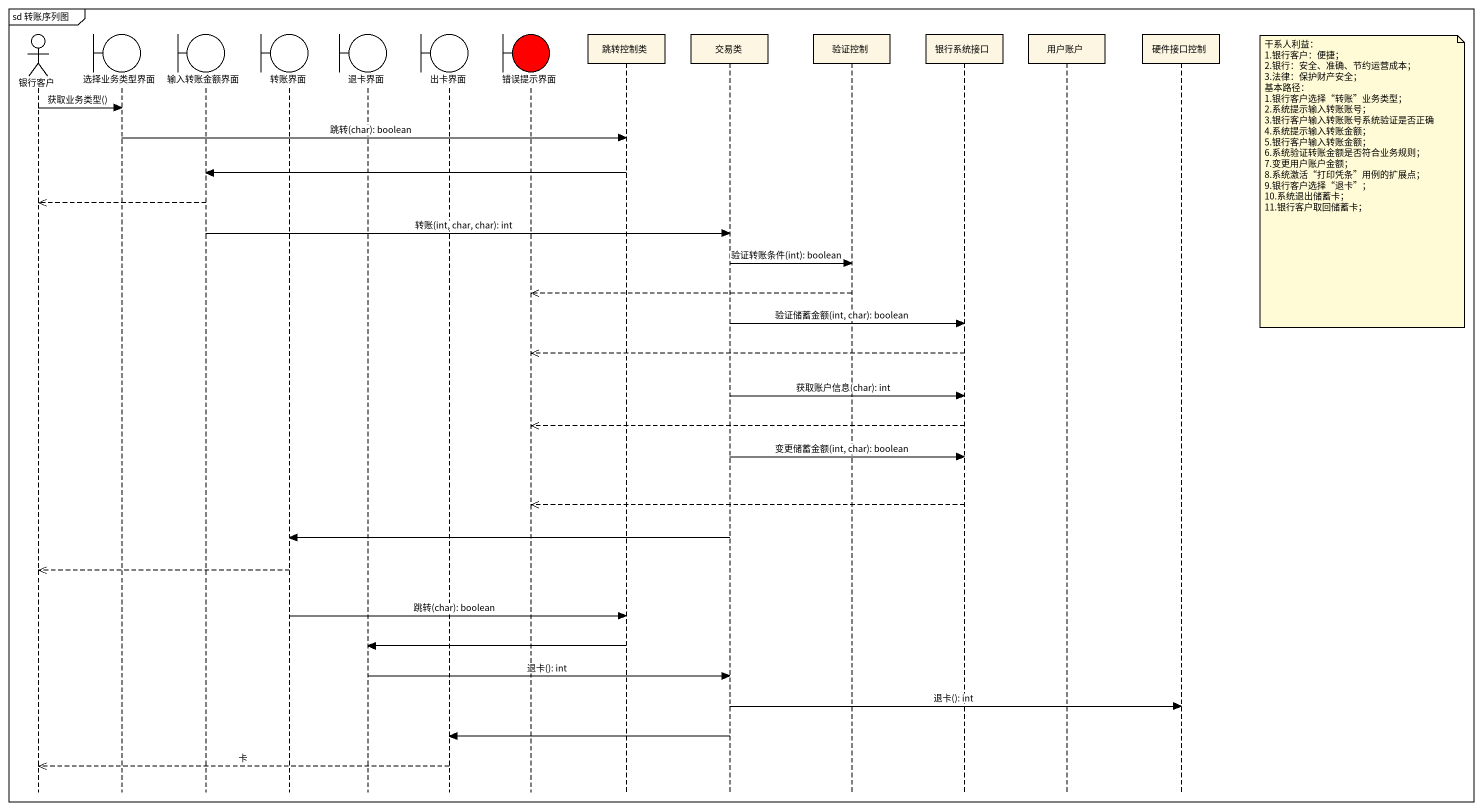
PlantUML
@startuml
mainframe sd 转账序列图
hide footbox
actor 银行客户
boundary 选择业务类型界面
boundary 输入转账金额界面
boundary 转账界面
boundary 退卡界面
boundary 出卡界面
boundary 错误提示界面 #FF0000
participant 跳转控制类
participant 交易类
participant 验证控制
participant 银行系统接口
participant 用户账户
participant 硬件接口控制

银行客户 -> 选择业务类型界面 : 获取业务类型()
选择业务类型界面 -> 跳转控制类 : 跳转(char): boolean
跳转控制类 -> 输入转账金额界面
note right of 硬件接口控制
  干系人利益：
  1.银行客户：便捷；
  2.银行：安全、准确、节约运营成本；
  3.法律：保护财产安全；
  基本路径：
  1.银行客户选择“转账”业务类型；
  2.系统提示输入转账账号；
  3.银行客户输入转账账号系统验证是否正确
  4.系统提示输入转账金额；
  5.银行客户输入转账金额；
  6.系统验证转账金额是否符合业务规则；
  7.变更用户账户金额；
  8.系统激活“打印凭条”用例的扩展点；
  9.银行客户选择“退卡”；
  10.系统退出储蓄卡；
  11.银行客户取回储蓄卡；
end note
输入转账金额界面 -->> 银行客户
输入转账金额界面 -> 交易类 : 转账(int, char, char): int
交易类 -> 验证控制 : 验证转账条件(int): boolean
验证控制 -->> 错误提示界面
交易类 -> 银行系统接口 : 验证储蓄金额(int, char): boolean
银行系统接口 -->> 错误提示界面
交易类 -> 银行系统接口 : 获取账户信息(char): int
银行系统接口 -->> 错误提示界面
交易类 -> 银行系统接口 : 变更储蓄金额(int, char): boolean
银行系统接口 -->> 错误提示界面
交易类 -> 转账界面
转账界面 -->> 银行客户
转账界面 -> 跳转控制类 : 跳转(char): boolean
跳转控制类 -> 退卡界面
退卡界面 -> 交易类 : 退卡(): int
交易类 -> 硬件接口控制 : 退卡(): int
交易类 -> 出卡界面
出卡界面 -->> 银行客户 : 卡
@enduml
